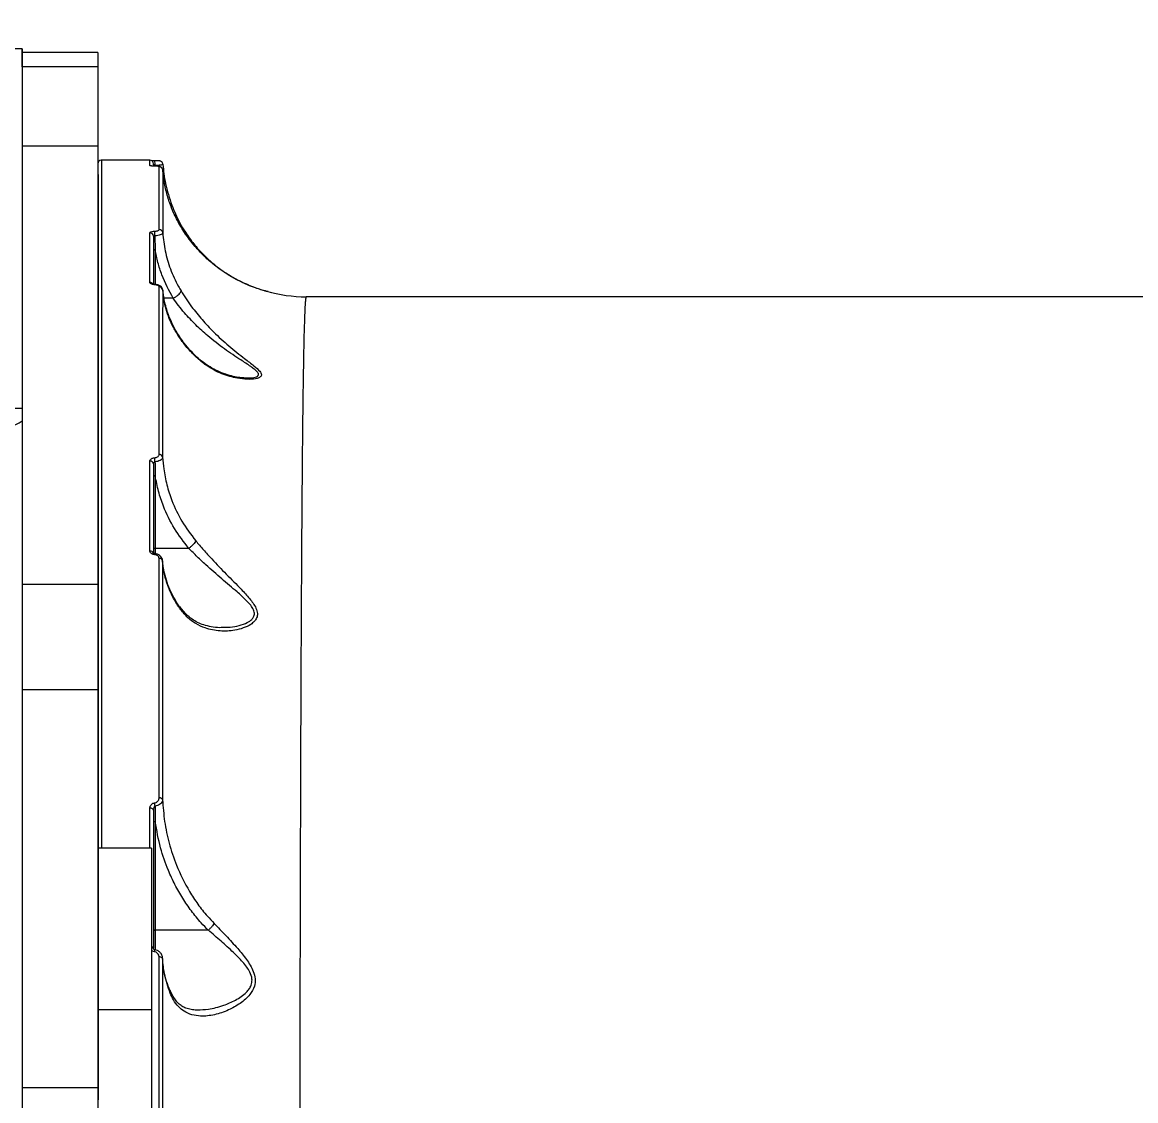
# Model space of a CAD drawing. Header units: millimetres. Extents: x -4688 to 6829, y -6350 to 4771.
# Drawn here: x 931.6 to 1241.4, y 446.1 to 746.3 of the extents above; entities that cross this region are included whole.
import ezdxf

# ---------------------------------------------------------------- set-up
doc = ezdxf.new("R2010")
doc.units = ezdxf.units.MM
for name, color, linetype in [('DIKOM_ОБЪЕКТ', 7, 'Continuous'), ('DIKOM_РАЗМЕР_ЗОНА', 7, 'Continuous'), ('DIKOM_РАЗМЕР_ОБЪЕКТА', 7, 'Continuous')]:
    doc.layers.add(name, color=color, linetype=linetype)
doc.styles.add('style1', font='arial.ttf', dxfattribs={"width": 0.8})
doc.dimstyles.new('1-50', dxfattribs={"dimtxt": 300, "dimasz": 200, "dimexe": 100, "dimexo": 0, "dimgap": 100, "dimtad": 1, "dimtxsty": 'style1', "dimcen": 200, "dimclrd": 7, "dimclre": 7, "dimclrt": 7, "dimadec": 1, "dimazin": 2, "dimtfac": 1, "dimtmove": 0, "dimatfit": 2, "dimfxl": 0, "dimlwd": 25, "dimlwe": 18, "dimarcsym": 0})

# ---------------------------------------------------------------- blocks, each defined once
blk = doc.blocks.new('*D9')
at = {"layer": 'Defpoints', "color": 0, "transparency": 16777216}
for p in [(2285.35, 2926.08), (233.68, -3329.73), (5655.58, -3329.73)]:
    blk.add_point(p, dxfattribs=at)
at = {"layer": 'DIKOM_РАЗМЕР_ОБЪЕКТА', "color": 7, "lineweight": 18, "transparency": 16777216}
for p, q in [((2285.35, 2926.08), (5755.58, 2926.08)), ((233.68, -3329.73), (5755.58, -3329.73))]:
    blk.add_line(p, q, dxfattribs=at)
at = {"layer": 'DIKOM_РАЗМЕР_ОБЪЕКТА', "color": 7, "lineweight": 25, "transparency": 16777216}
blk.add_line((5655.58, 2726.08), (5655.58, -3129.73), dxfattribs=at)
at = {"layer": 'DIKOM_РАЗМЕР_ОБЪЕКТА', "color": 7, "transparency": 16777216}
for points in [[(5622.24, 2726.08), (5688.91, 2726.08), (5655.58, 2926.08)], [(5622.24, -3129.73), (5688.91, -3129.73), (5655.58, -3329.73)]]:
    blk.add_solid(points, dxfattribs=at)
at = {"layer": 'DIKOM_РАЗМЕР_ОБЪЕКТА', "color": 7, "transparency": 16777216, "insert": (5402.4, -130.27), "char_height": 300, "attachment_point": 5, "rotation": 90, "style": 'style1'}
blk.add_mtext('6250', dxfattribs=at)
blk = doc.blocks.new('*D10')
at = {"layer": 'Defpoints', "color": 0, "transparency": 16777216}
for p in [(2960.09, 4770.95), (741.18, -5330.34), (6729.08, -5330.34)]:
    blk.add_point(p, dxfattribs=at)
at = {"layer": 'DIKOM_РАЗМЕР_ЗОНА', "color": 7, "lineweight": 18, "transparency": 16777216}
for p, q in [((2960.09, 4770.95), (6829.08, 4770.95)), ((741.18, -5330.34), (6829.08, -5330.34))]:
    blk.add_line(p, q, dxfattribs=at)
at = {"layer": 'DIKOM_РАЗМЕР_ЗОНА', "color": 7, "lineweight": 25, "transparency": 16777216}
blk.add_line((6729.08, 4570.95), (6729.08, -5130.34), dxfattribs=at)
at = {"layer": 'DIKOM_РАЗМЕР_ЗОНА', "color": 7, "transparency": 16777216}
for points in [[(6695.74, 4570.95), (6762.41, 4570.95), (6729.08, 4770.95)], [(6695.74, -5130.34), (6762.41, -5130.34), (6729.08, -5330.34)]]:
    blk.add_solid(points, dxfattribs=at)
at = {"layer": 'DIKOM_РАЗМЕР_ЗОНА', "color": 7, "transparency": 16777216, "insert": (6475.9, -93.77), "char_height": 300, "attachment_point": 5, "rotation": 90, "style": 'style1'}
blk.add_mtext('10100', dxfattribs=at)
blk = doc.blocks.new('*D11')
at = {"layer": 'Defpoints', "color": 0, "transparency": 16777216}
for p in [(3703.08, 2652.76), (-3188.42, -47.63), (-3188.42, -4921.77)]:
    blk.add_point(p, dxfattribs=at)
at = {"layer": 'DIKOM_РАЗМЕР_ОБЪЕКТА', "color": 7, "lineweight": 18, "transparency": 16777216}
for p, q in [((3703.08, 2652.76), (3703.08, -5021.77)), ((-3188.42, -47.63), (-3188.42, -5021.77))]:
    blk.add_line(p, q, dxfattribs=at)
at = {"layer": 'DIKOM_РАЗМЕР_ОБЪЕКТА', "color": 7, "lineweight": 25, "transparency": 16777216}
blk.add_line((3503.08, -4921.77), (-2988.42, -4921.77), dxfattribs=at)
at = {"layer": 'DIKOM_РАЗМЕР_ОБЪЕКТА', "color": 7, "transparency": 16777216}
for points in [[(-2988.42, -4888.44), (-2988.42, -4955.11), (-3188.42, -4921.77)], [(3503.08, -4888.44), (3503.08, -4955.11), (3703.08, -4921.77)]]:
    blk.add_solid(points, dxfattribs=at)
at = {"layer": 'DIKOM_РАЗМЕР_ОБЪЕКТА', "color": 7, "transparency": 16777216, "insert": (4.08, -4668.6), "char_height": 300, "attachment_point": 5, "style": 'style1'}
blk.add_mtext('6900', dxfattribs=at)
blk = doc.blocks.new('*D12')
at = {"layer": 'Defpoints', "color": 0, "transparency": 16777216}
for p in [(4937.72, 2926.08), (-4688.42, -671.13), (4937.72, -6249.77)]:
    blk.add_point(p, dxfattribs=at)
at = {"layer": 'DIKOM_РАЗМЕР_ЗОНА', "color": 7, "lineweight": 18, "transparency": 16777216}
for p, q in [((4937.72, 2926.08), (4937.72, -6349.77)), ((-4688.42, -671.13), (-4688.42, -6349.77))]:
    blk.add_line(p, q, dxfattribs=at)
at = {"layer": 'DIKOM_РАЗМЕР_ЗОНА', "color": 7, "lineweight": 25, "transparency": 16777216}
blk.add_line((-4488.42, -6249.77), (4737.72, -6249.77), dxfattribs=at)
at = {"layer": 'DIKOM_РАЗМЕР_ЗОНА', "color": 7, "transparency": 16777216}
for points in [[(-4488.42, -6216.44), (-4488.42, -6283.11), (-4688.42, -6249.77)], [(4737.72, -6216.44), (4737.72, -6283.11), (4937.72, -6249.77)]]:
    blk.add_solid(points, dxfattribs=at)
at = {"layer": 'DIKOM_РАЗМЕР_ЗОНА', "color": 7, "transparency": 16777216, "insert": (124.65, -5996.6), "char_height": 300, "attachment_point": 5, "style": 'style1'}
blk.add_mtext('9650', dxfattribs=at)

msp = doc.modelspace()

# ---------------------------------------------------------------- linework, layer by layer
at = {"layer": 'DIKOM_ОБЪЕКТ', "color": 7, "linetype": 'Continuous', "lineweight": 15}
for p, q in [((931.578, 738.873), (861.276, 738.873)), ((931.578, 738.862), (931.578, 738.873)), ((931.578, 738.862), (931.578, 674.461)), ((931.578, 733.9), (931.578, 738.862)), ((952.578, 737.865), (931.578, 737.865)), ((952.578, 737.865), (952.578, 733.9)), ((952.578, 733.9), (931.578, 733.9)), ((931.578, 733.9), (931.578, 711.753)), ((952.578, 733.9), (952.578, 711.753)), ((952.578, 711.753), (931.578, 711.753)), ((931.578, 711.753), (931.578, 589.817)), ((952.578, 711.753), (952.578, 589.817)), ((967.08, 707.865), (953.577, 707.865)), ((953.578, 707.748), (953.578, 707.749)), ((952.678, 703.9), (952.578, 703.9)), ((952.678, 703.9), (952.678, 696.664)), ((952.678, 696.664), (952.578, 696.664)), ((952.678, 696.664), (952.678, 604.484)), ((968.506, 686.807), (968.578, 682.956)), ((968.578, 682.956), (968.578, 673.275)), ((931.578, 674.461), (931.578, 311.385)), ((973.575, 669.45), (971.061, 669.45)), ((1308.634, 669.865), (1010.593, 669.865)), ((993.967, 647.295), (994.188, 647.3)), ((923.869, 638.873), (931.578, 638.873)), ((968.578, 620.034), (968.578, 599.833)), ((952.678, 604.484), (952.578, 604.484)), ((952.678, 604.484), (952.678, 545.816)), ((968.462, 598.357), (968.459, 598.357)), ((977.909, 599.833), (968.578, 599.833)), ((968.578, 599.833), (968.578, 598.438)), ((952.578, 589.817), (931.578, 589.817)), ((931.578, 589.817), (931.578, 560.483)), ((952.578, 589.817), (952.578, 560.483)), ((986.926, 577.897), (987.072, 577.899)), ((952.578, 560.483), (931.578, 560.483)), ((931.578, 560.483), (931.578, 449.692)), ((952.578, 560.483), (952.578, 449.692)), ((952.678, 545.816), (952.578, 545.816)), ((952.678, 545.816), (952.678, 453.636)), ((967.088, 516.4), (967.088, 527.546)), ((968.578, 523.791), (968.578, 493.573)), ((967.578, 516.4), (952.678, 516.4)), ((967.578, 516.4), (967.578, 471.4)), ((983.339, 493.573), (968.578, 493.573)), ((968.578, 493.573), (968.578, 488.137)), ((967.578, 471.4), (952.678, 471.4)), ((967.578, 471.4), (967.578, 221.4)), ((952.678, 453.636), (952.578, 453.636)), ((952.678, 453.636), (952.678, 446.4)), ((952.578, 449.692), (931.578, 449.692)), ((931.578, 449.692), (931.578, 426.4)), ((952.578, 449.692), (952.578, 426.4)), ((952.678, 446.4), (952.578, 446.4))]:
    msp.add_line(p, q, dxfattribs=at)
at = {"layer": 'DIKOM_ОБЪЕКТ', "color": 7, "linetype": 'Continuous', "lineweight": 15, "flags": 128}
for points in [[(968.578, 682.956), (968.48, 682.952), (968.386, 682.942), (968.3, 682.926), (968.224, 682.904), (968.162, 682.878), (968.116, 682.847), (968.087, 682.814), (968.078, 682.78)], [(968.435, 673.298), (968.423, 673.295), (968.402, 673.269), (968.379, 673.218)], [(968.578, 620.034), (968.48, 620.03), (968.386, 620.02), (968.3, 620.004), (968.224, 619.982), (968.162, 619.956), (968.116, 619.925), (968.087, 619.892), (968.078, 619.858)], [(970.62, 529.886), (970.594, 529.994), (970.533, 530.097), (970.439, 530.192), (970.316, 530.275), (970.169, 530.343), (970.002, 530.394), (969.821, 530.426), (969.634, 530.437)], [(968.078, 526.975), (968.059, 527.086), (968.002, 527.192), (967.911, 527.291), (967.788, 527.377), (967.639, 527.448), (967.468, 527.501), (967.282, 527.534), (967.088, 527.546)], [(968.578, 523.791), (968.48, 523.788), (968.386, 523.778), (968.3, 523.762), (968.224, 523.74), (968.162, 523.713), (968.116, 523.683), (968.087, 523.65), (968.078, 523.615)], [(968.578, 493.573), (968.48, 493.569), (968.386, 493.559), (968.3, 493.543), (968.224, 493.522), (968.162, 493.496), (968.116, 493.466), (968.087, 493.433), (968.078, 493.4)], [(970.618, 485.699), (970.591, 485.787), (970.53, 485.872), (970.437, 485.949), (970.314, 486.017), (970.167, 486.073), (970, 486.114), (969.819, 486.14), (969.632, 486.15)]]:
    msp.add_lwpolyline(points, dxfattribs=at)
at = {"layer": 'DIKOM_ОБЪЕКТ', "color": 7, "linetype": 'Continuous', "lineweight": 15}
for centre, radius, start, end in [((953.578, 706.865), 1, 90.81941, 177.60027), ((967.078, 706.865), 1, 359.99958, 90.8701), ((967.078, 705.373), 1.003, 62.25656, 89.92124), ((966.149, 706.794), 2.395, 349.73318, 22.41199), ((969.677, 705.059), 0.998, 4.08458, 90.00085), ((964.313, 687.012), 4.197, 357.19862, 15.02246), ((969.674, 687.564), 0.981, 4.9618, 90.89137), ((967.101, 686.676), 0.977, 1.43787, 91.1093), ((967.089, 672.812), 1.028, 38.11236, 90.31109), ((969.683, 671.636), 0.966, 6.06695, 91.81212), ((1010.578, 709.865), 40, 253.98174, 269.99778), ((923.578, 646.873), 14, 271.19132, 304.8499), ((969.716, 625.042), 0.929, 10.09822, 94.56874), ((967.169, 623.244), 0.915, 6.95229, 95.21094), ((962.111, 623.767), 6.398, 1.45147, 11.77175), ((967.178, 598.171), 0.945, 21.00274, 95.52187), ((968.765, 598.091), 0.406, 139.03494, 178.4901), ((969.738, 596.176), 0.913, 13.16464, 96.21638), ((959.466, 527.325), 9.077, 4.92614, 10.76216), ((967.508, 488.361), 0.597, 17.34635, 83.3007), ((969.791, 487.458), 1.449, 153.16453, 174.3482)]:
    msp.add_arc(centre, radius, start, end, dxfattribs=at)
for points, knots in [([(953.578, 707.749), (953.578, 707.775), (953.578, 707.859), (953.578, 707.031), (953.578, 705.396), (953.578, 703.21), (953.578, 700.453), (953.578, 697.134), (953.578, 692.831), (953.578, 687.585), (953.578, 681.292), (953.578, 674.103), (953.578, 666.391), (953.578, 658.94), (953.578, 651.023), (953.578, 642.66), (953.578, 632.987), (953.578, 622.662), (953.578, 611.703), (953.578, 600.106), (953.578, 587.887), (953.578, 575.06), (953.578, 561.806), (953.578, 548.191), (953.578, 534.213), (953.578, 523.593), (953.578, 517.521), (953.578, 516.4)], [0, 0, 0, 0, 0.0210784, 0.0688569, 0.1116811, 0.1545833, 0.1868986, 0.2285916, 0.2704788, 0.3124389, 0.3601098, 0.4078883, 0.4507125, 0.4936147, 0.52593, 0.567623, 0.6095101, 0.6514702, 0.6938071, 0.7362193, 0.7788888, 0.821886, 0.8649621, 0.9066551, 0.9485421, 0.9905022, 1, 1, 1, 1]), ([(967.079, 706.376), (967.079, 706.431), (967.079, 706.707), (967.079, 707.335), (967.078, 707.866), (967.078, 707.795), (967.078, 707.773)], [0, 0, 0, 0, 0.0564078, 0.2820488, 0.7795319, 1, 1, 1, 1]), ([(968.409, 706.217), (968.373, 706.217), (968.193, 706.22), (967.861, 706.234), (967.469, 706.266), (967.149, 706.315), (967.104, 706.354), (967.079, 706.376)], [0, 0, 0, 0, 0.0440727, 0.2245474, 0.4337722, 0.6875081, 1, 1, 1, 1]), ([(968.369, 707.708), (968.35, 707.708), (968.165, 707.708), (967.861, 707.712), (967.658, 707.717), (967.57, 707.719)], [0, 0, 0, 0, 0.06183076, 0.59287771, 1, 1, 1, 1]), ([(968.078, 706.715), (968.078, 706.765), (968.078, 706.853), (968.078, 706.333), (968.078, 706.103)], [0, 0, 0, 0, 0.5579503, 1, 1, 1, 1]), ([(968.507, 706.367), (968.461, 706.375), (968.406, 706.385), (968.309, 706.421), (968.211, 706.477), (968.119, 706.579), (968.081, 706.674), (968.078, 706.732), (968.078, 706.748)], [0, 0, 0, 0, 0.1522482, 0.1824919, 0.3869018, 0.6239511, 0.8956515, 1, 1, 1, 1]), ([(970.672, 706.788), (970.673, 706.814), (970.673, 706.95), (970.57, 707.161), (970.404, 707.379), (970.221, 707.519), (970.053, 707.6), (969.919, 707.64), (969.823, 707.658), (969.716, 707.672), (969.541, 707.686), (969.195, 707.698), (968.744, 707.706), (968.458, 707.707), (968.364, 707.707)], [0, 0, 0, 0, 0.0225212, 0.1179768, 0.1960381, 0.2624251, 0.3183494, 0.3623515, 0.3988276, 0.4435941, 0.5497648, 0.7506988, 0.9182866, 1, 1, 1, 1]), ([(970.689, 706.735), (970.686, 706.721), (970.675, 706.671), (970.471, 706.584), (969.978, 706.486), (969.307, 706.408), (968.775, 706.381), (968.507, 706.367)], [0, 0, 0, 0, 0.0902993, 0.3322162, 0.5590657, 0.7775841, 1, 1, 1, 1]), ([(970.689, 706.735), (970.88, 704.949), (971.296, 701.07), (972.529, 697.344), (973.194, 695.333)], [0, 0, 0, 0, 0.4604881, 1, 1, 1, 1]), ([(968.332, 706.224), (968.266, 706.225), (968.066, 706.228), (967.775, 706.247), (967.544, 706.269), (967.436, 706.29), (967.444, 706.288), (967.445, 706.287)], [0, 0, 0, 0, 0.13495353, 0.41047949, 0.70942631, 0.93693528, 1, 1, 1, 1]), ([(970.669, 705.138), (970.669, 705.144), (970.682, 705.273), (970.589, 705.5), (970.422, 705.755), (970.221, 705.923), (970.023, 706.028), (969.803, 706.101), (969.522, 706.156), (969.097, 706.198), (968.639, 706.22), (968.385, 706.22), (968.313, 706.22)], [0, 0, 0, 0, 0.0058724, 0.1143486, 0.2022792, 0.2805477, 0.3545179, 0.4362119, 0.5786312, 0.7812615, 0.9386374, 1, 1, 1, 1]), ([(969.677, 706.057), (969.652, 706.081), (969.608, 706.123), (969.295, 706.172), (968.92, 706.202), (968.606, 706.214), (968.437, 706.216), (968.409, 706.217)], [0, 0, 0, 0, 0.3277202, 0.573894, 0.77963, 0.9627747, 1, 1, 1, 1]), ([(969.659, 688.544), (969.66, 690.645), (969.663, 694.851), (969.667, 699.733), (969.672, 703.646), (969.675, 705.253), (969.677, 706.057)], [0, 0, 0, 0, 0.2482522, 0.497193, 0.7482405, 1, 1, 1, 1]), ([(970.673, 705.13), (970.671, 704.339), (970.667, 702.755), (970.661, 698.889), (970.656, 694.016), (970.653, 689.773), (970.652, 687.648)], [0, 0, 0, 0, 0.2482527, 0.4971938, 0.7482409, 1, 1, 1, 1]), ([(986.313, 677.704), (985.743, 678.138), (984.218, 679.299), (981.954, 681.349), (978.77, 684.746), (976.031, 688.593), (973.821, 692.816), (972.411, 696.339), (971.381, 699.979), (970.865, 702.932), (970.714, 704.657), (970.673, 705.13)], [0, 0, 0, 0, 0.0601169, 0.1606253, 0.2618619, 0.4689752, 0.5879989, 0.7078536, 0.830228, 0.9534373, 1, 1, 1, 1]), ([(973.06, 694.89), (973.097, 694.931), (973.232, 695.086), (973.232, 695.227), (973.199, 695.319), (973.194, 695.333)], [0, 0, 0, 0, 0.2371831, 0.8839818, 1, 1, 1, 1]), ([(973.194, 695.333), (973.507, 694.543), (974.158, 692.897), (975.425, 690.354), (977.11, 687.506), (979.282, 684.508), (982.244, 681.213), (985.839, 678.078), (989.901, 675.383), (993.299, 673.668), (995.904, 672.602), (997.765, 671.943), (999.123, 671.537), (999.479, 671.436), (999.538, 671.419)], [0, 0, 0, 0, 0.0625728, 0.1303993, 0.1999611, 0.29437, 0.3917312, 0.5226731, 0.6574609, 0.7848297, 0.8497636, 0.9152488, 0.9858964, 1, 1, 1, 1]), ([(967.082, 687.653), (967.083, 687.664), (967.088, 687.728), (967.184, 687.841), (967.466, 687.97), (967.874, 688.066), (968.203, 688.089), (968.367, 688.1)], [0, 0, 0, 0, 0.05458517, 0.29135689, 0.52781698, 0.7639702, 1, 1, 1, 1]), ([(968.367, 688.1), (968.533, 688.112), (968.864, 688.135), (969.274, 688.231), (969.558, 688.359), (969.653, 688.471), (969.658, 688.533), (969.659, 688.544)], [0, 0, 0, 0, 0.236408, 0.4729314, 0.7098822, 0.9468304, 1, 1, 1, 1]), ([(967.084, 673.84), (967.084, 674.102), (967.083, 675.411), (967.083, 678.541), (967.083, 683.007), (967.083, 686.103), (967.082, 687.653)], [0, 0, 0, 0, 0.0507678, 0.2538476, 0.6266954, 1, 1, 1, 1]), ([(968.506, 686.807), (968.451, 686.805), (968.341, 686.801), (968.205, 686.779), (968.111, 686.748), (968.08, 686.72), (968.078, 686.704), (968.078, 686.701)], [0, 0, 0, 0, 0.2355405, 0.4715874, 0.7082638, 0.9453562, 1, 1, 1, 1]), ([(968.078, 686.701), (968.078, 684.625), (968.078, 680.61), (968.078, 675.762), (968.078, 673.421)], [0, 0, 0, 0, 0.5171104, 1, 1, 1, 1]), ([(970.652, 687.648), (970.65, 687.628), (970.643, 687.517), (970.484, 687.314), (970.013, 687.075), (969.331, 686.889), (968.781, 686.834), (968.506, 686.807)], [0, 0, 0, 0, 0.0531619, 0.2899989, 0.5268294, 0.7633656, 1, 1, 1, 1]), ([(970.652, 687.648), (970.832, 685.961), (971.197, 682.555), (972.704, 677.54), (974.358, 673.874), (975.512, 671.91), (975.756, 671.495)], [0, 0, 0, 0, 0.2991599, 0.6039868, 0.9163485, 1, 1, 1, 1]), ([(973.575, 669.45), (972.438, 671.584), (970.727, 674.794), (969.273, 679.398), (968.81, 681.767), (968.578, 682.956)], [0, 0, 0, 0, 0.4971338, 0.747535, 1, 1, 1, 1]), ([(999.938, 671.299), (999.95, 671.294), (999.991, 671.278), (999.241, 671.467), (998.009, 671.82), (995.633, 672.6), (992.046, 674.093), (988.595, 676.067), (986.698, 677.428), (986.313, 677.704)], [0, 0, 0, 0, 0.0416556, 0.1368234, 0.2436147, 0.3532952, 0.635712, 0.9261259, 1, 1, 1, 1]), ([(968.379, 673.218), (968.358, 673.219), (968.169, 673.232), (967.816, 673.288), (967.413, 673.431), (967.136, 673.624), (967.101, 673.768), (967.084, 673.84)], [0, 0, 0, 0, 0.0299153, 0.261791, 0.5039481, 0.7520215, 1, 1, 1, 1]), ([(968.437, 673.302), (968.376, 673.306), (968.231, 673.314), (968.044, 673.355), (967.91, 673.397), (967.856, 673.427), (967.865, 673.42), (967.868, 673.418)], [0, 0, 0, 0, 0.1951012, 0.4660074, 0.7155609, 0.929448, 1, 1, 1, 1]), ([(969.652, 672.602), (969.635, 672.674), (969.601, 672.817), (969.331, 673.008), (968.936, 673.148), (968.59, 673.203), (968.403, 673.216), (968.379, 673.218)], [0, 0, 0, 0, 0.2478617, 0.4958964, 0.7364511, 0.9670336, 1, 1, 1, 1]), ([(970.628, 671.778), (970.606, 671.928), (970.562, 672.238), (970.273, 672.628), (969.857, 672.951), (969.255, 673.186), (968.729, 673.3), (968.436, 673.298), (968.434, 673.298)], [0, 0, 0, 0, 0.1546466, 0.3175823, 0.496547, 0.7271741, 0.9989293, 1, 1, 1, 1]), ([(969.642, 625.968), (969.643, 628.06), (969.644, 634.174), (969.645, 643.7), (969.647, 654.241), (969.65, 663.991), (969.652, 669.729), (969.652, 672.602)], [0, 0, 0, 0, 0.1144547, 0.3345006, 0.5550758, 0.7772655, 1, 1, 1, 1]), ([(970.644, 671.739), (970.643, 668.908), (970.64, 663.239), (970.638, 653.564), (970.635, 643.017), (970.633, 633.442), (970.632, 627.292), (970.631, 625.205)], [0, 0, 0, 0, 0.22004644, 0.44062187, 0.66281158, 0.88554601, 1, 1, 1, 1]), ([(979.944, 653.078), (979.065, 653.968), (977.367, 655.687), (975.285, 658.474), (973.202, 661.973), (971.363, 666.393), (970.885, 669.941), (970.644, 671.739)], [0, 0, 0, 0, 0.164794, 0.3184402, 0.4735199, 0.7333093, 1, 1, 1, 1]), ([(971.795, 666.334), (971.602, 666.991), (971.138, 668.572), (970.812, 670.402), (970.763, 671.568), (970.753, 671.79)], [0, 0, 0, 0, 0.36516058, 0.87875368, 1, 1, 1, 1]), ([(973.583, 669.451), (973.581, 669.451), (973.579, 669.45), (973.576, 669.45), (973.575, 669.45)], [0, 0, 0, 0, 0.6548043, 1, 1, 1, 1]), ([(973.583, 669.451), (973.827, 669.591), (974.317, 669.869), (974.968, 670.364), (975.463, 670.848), (975.703, 671.211), (975.757, 671.408), (975.756, 671.479), (975.756, 671.495)], [0, 0, 0, 0, 0.2114821, 0.4229643, 0.6344468, 0.84593, 0.964786, 1, 1, 1, 1]), ([(994.188, 647.3), (994.682, 647.296), (995.819, 647.285), (996.974, 647.616), (997.334, 648.063), (997.321, 648.518), (996.959, 649.049), (996.109, 649.766), (994.661, 650.8), (991.897, 652.567), (987.797, 655.307), (983.554, 658.597), (979.817, 662.005), (977.124, 664.875), (975.062, 667.397), (974.059, 668.763), (973.583, 669.451), (973.583, 669.451)], [0, 0, 0, 0, 0.0495341, 0.1141043, 0.1511001, 0.1620329, 0.2069043, 0.2429171, 0.2799654, 0.3724792, 0.5140921, 0.6592608, 0.7666604, 0.8765025, 0.937799, 0.9999504, 1, 1, 1, 1]), ([(975.756, 671.495), (976.21, 670.765), (977.126, 669.292), (979.051, 666.583), (981.588, 663.434), (985.082, 659.722), (989.118, 656.053), (993.005, 652.997), (995.977, 650.735), (997.642, 649.263), (998.24, 648.196), (997.878, 647.425), (996.435, 646.933), (994.174, 646.825), (990.979, 647.183), (987.089, 648.313), (983.161, 650.313), (980.877, 652.276), (979.944, 653.078)], [0, 0, 0, 0, 0.0400994, 0.0808883, 0.149972, 0.2211627, 0.3125707, 0.4066966, 0.4681058, 0.5184496, 0.5509518, 0.5857536, 0.6308473, 0.6885498, 0.7478282, 0.8397944, 0.9345761, 1, 1, 1, 1]), ([(1010.579, 669.769), (1010.542, 669.758), (1010.465, 669.735), (1010.354, 668.761), (1010.243, 667.177), (1010.137, 664.892), (1010.036, 661.93), (1009.939, 658.283), (1009.847, 653.945), (1009.759, 648.924), (1009.68, 643.574), (1009.609, 638.045), (1009.547, 632.516), (1009.488, 626.623), (1009.432, 620.38), (1009.378, 613.734), (1009.328, 606.807), (1009.28, 599.637), (1009.235, 592.241), (1009.193, 584.506), (1009.151, 576.263), (1009.11, 567.501), (1009.071, 558.29), (1009.034, 548.836), (1009, 539.151), (1008.967, 529.155), (1008.937, 519.025), (1008.909, 508.802), (1008.883, 498.498), (1008.858, 487.954), (1008.832, 475.911), (1008.806, 462.293), (1008.78, 447.014), (1008.757, 431.389), (1008.736, 415.47), (1008.718, 399.292), (1008.703, 382.882), (1008.69, 366.257), (1008.683, 355.036), (1008.68, 349.42)], [0, 0, 0, 0, 0.0268269, 0.0565586, 0.0863422, 0.1162892, 0.1462892, 0.176501, 0.2067673, 0.2372013, 0.2676912, 0.2925914, 0.3175222, 0.3417769, 0.3660317, 0.3904006, 0.4147695, 0.4379675, 0.4611656, 0.4844636, 0.5077615, 0.5326025, 0.5574739, 0.5816709, 0.6058678, 0.6301785, 0.6544891, 0.6776315, 0.700774, 0.7240159, 0.7472578, 0.7787027, 0.8102118, 0.8417834, 0.87342, 0.9049684, 0.9365815, 0.9682579, 1, 1, 1, 1]), ([(979.8, 653.417), (979.141, 654.085), (977.763, 655.481), (975.974, 657.774), (974.361, 660.247), (973.038, 662.848), (972.179, 664.888), (971.865, 666.07), (971.795, 666.334)], [0, 0, 0, 0, 0.1729666, 0.361577, 0.5530704, 0.7471709, 0.9434117, 1, 1, 1, 1]), ([(979.752, 653.374), (979.818, 653.309), (979.901, 653.228), (979.937, 653.104), (979.944, 653.078)], [0, 0, 0, 0, 0.7889163, 1, 1, 1, 1]), ([(994.192, 647.252), (993.992, 647.249), (993.359, 647.238), (992.051, 647.357), (990.231, 647.682), (988.098, 648.287), (985.929, 649.151), (983.835, 650.267), (981.926, 651.577), (980.59, 652.631), (979.922, 653.313), (979.81, 653.428)], [0, 0, 0, 0, 0.04840132, 0.15315877, 0.28046158, 0.42006529, 0.57307972, 0.71385379, 0.84795362, 0.97442943, 1, 1, 1, 1]), ([(968.374, 625.072), (968.533, 625.095), (968.851, 625.14), (969.246, 625.323), (969.525, 625.57), (969.633, 625.799), (969.64, 625.934), (969.642, 625.968)], [0, 0, 0, 0, 0.2263604, 0.4527269, 0.6823825, 0.9207758, 1, 1, 1, 1]), ([(967.086, 624.155), (967.088, 624.19), (967.095, 624.329), (967.207, 624.565), (967.493, 624.817), (967.892, 625.004), (968.214, 625.05), (968.374, 625.072)], [0, 0, 0, 0, 0.0795875, 0.3194881, 0.5497988, 0.7748586, 1, 1, 1, 1]), ([(967.087, 599.112), (967.087, 599.559), (967.087, 601.793), (967.086, 607.226), (967.086, 615.231), (967.086, 621.179), (967.086, 624.155)], [0, 0, 0, 0, 0.0507693, 0.253855, 0.6266991, 1, 1, 1, 1]), ([(968.507, 623.929), (968.459, 623.918), (968.405, 623.905), (968.306, 623.851), (968.208, 623.767), (968.116, 623.608), (968.081, 623.463), (968.078, 623.377), (968.078, 623.355)], [0, 0, 0, 0, 0.1726699, 0.1993868, 0.4134528, 0.6505821, 0.9118258, 1, 1, 1, 1]), ([(968.078, 623.355), (968.078, 619.373), (968.078, 611.401), (968.078, 602.717), (968.078, 598.371)], [0, 0, 0, 0, 0.49945, 1, 1, 1, 1]), ([(970.631, 625.205), (970.628, 625.158), (970.613, 624.973), (970.429, 624.655), (969.958, 624.306), (969.299, 624.04), (968.771, 623.966), (968.507, 623.929)], [0, 0, 0, 0, 0.0780828, 0.3139777, 0.5432093, 0.7710826, 1, 1, 1, 1]), ([(968.507, 623.929), (968.508, 623.85), (968.521, 622.551), (968.55, 621.253), (968.578, 620.034)], [0, 0, 0, 0, 0.0607914, 1, 1, 1, 1]), ([(970.631, 625.205), (970.716, 624.114), (970.917, 621.533), (971.734, 617.494), (973.313, 612.582), (975.833, 607.236), (978.497, 603.735), (979.846, 601.963)], [0, 0, 0, 0, 0.13016728, 0.30813848, 0.48827331, 0.74085047, 1, 1, 1, 1]), ([(977.909, 599.833), (976.514, 601.641), (973.685, 605.304), (971.076, 610.777), (969.398, 615.732), (968.852, 618.595), (968.578, 620.034)], [0, 0, 0, 0, 0.300144, 0.6082191, 0.8030963, 1, 1, 1, 1]), ([(979.846, 601.963), (980.556, 601.123), (981.988, 599.43), (984.832, 596.295), (988.392, 592.596), (992.019, 588.98), (994.497, 586.318), (995.851, 584.573), (996.7, 583.16), (997.112, 581.732), (996.875, 580.461), (996.177, 579.462), (994.938, 578.47), (993.077, 577.614), (990.175, 576.881), (986.549, 576.69), (982.874, 577.394), (979.801, 578.827), (977.425, 580.577), (976.105, 582.238), (975.487, 583.016)], [0, 0, 0, 0, 0.0515649, 0.1038944, 0.1938056, 0.2863971, 0.343697, 0.372759, 0.4024673, 0.4366789, 0.4671091, 0.4964619, 0.5269704, 0.5803763, 0.634947, 0.725167, 0.8181223, 0.8802031, 0.943889, 1, 1, 1, 1]), ([(979.846, 601.963), (979.841, 601.949), (979.793, 601.812), (979.616, 601.491), (979.179, 600.948), (978.594, 600.363), (978.155, 600.014), (977.935, 599.84)], [0, 0, 0, 0, 0.0262315, 0.2630996, 0.508735, 0.7543675, 1, 1, 1, 1]), ([(968.36, 598.102), (968.327, 598.106), (968.127, 598.131), (967.777, 598.232), (967.396, 598.465), (967.137, 598.77), (967.103, 598.998), (967.087, 599.112)], [0, 0, 0, 0, 0.0479293, 0.2856334, 0.523625, 0.7617704, 1, 1, 1, 1]), ([(968.462, 598.361), (968.424, 598.365), (968.325, 598.374), (968.188, 598.42), (968.077, 598.477), (968.038, 598.517), (968.043, 598.509), (968.045, 598.506)], [0, 0, 0, 0, 0.146213, 0.3784148, 0.6280934, 0.8957163, 1, 1, 1, 1]), ([(968.578, 599.833), (968.521, 599.831), (968.409, 599.828), (968.259, 599.798), (968.145, 599.754), (968.093, 599.71), (968.079, 599.678), (968.078, 599.665), (968.078, 599.661)], [0, 0, 0, 0, 0.2146449, 0.4292897, 0.6439376, 0.8585921, 0.9552035, 1, 1, 1, 1]), ([(969.639, 597.084), (969.622, 597.199), (969.589, 597.428), (969.329, 597.736), (968.946, 597.97), (968.594, 598.072), (968.394, 598.098), (968.36, 598.102)], [0, 0, 0, 0, 0.2378088, 0.4755153, 0.7135038, 0.9515312, 1, 1, 1, 1]), ([(970.617, 596.446), (970.619, 596.462), (970.642, 596.705), (970.453, 597.165), (970.037, 597.726), (969.395, 598.128), (968.834, 598.341), (968.504, 598.342), (968.458, 598.342)], [0, 0, 0, 0, 0.01658211, 0.24082963, 0.46348398, 0.70195063, 0.9585117, 1, 1, 1, 1]), ([(977.935, 599.84), (977.931, 599.838), (977.924, 599.834), (977.915, 599.834), (977.909, 599.833)], [0, 0, 0, 0, 0.413179, 1, 1, 1, 1]), ([(987.072, 577.899), (987.864, 577.88), (989.5, 577.842), (991.935, 578.342), (994.009, 579.047), (995.337, 579.92), (996.032, 580.793), (996.273, 581.823), (995.822, 583.075), (994.922, 584.303), (993.475, 585.842), (990.855, 588.178), (987.022, 591.382), (983.265, 594.674), (980.231, 597.525), (978.689, 599.063), (977.937, 599.838), (977.935, 599.84)], [0, 0, 0, 0, 0.074097, 0.1529171, 0.2329234, 0.2854097, 0.3163279, 0.3569479, 0.4028854, 0.4435324, 0.4855979, 0.5694934, 0.70483, 0.8436212, 0.9212484, 0.9997623, 1, 1, 1, 1]), ([(969.634, 530.437), (969.634, 536.382), (969.635, 548.287), (969.636, 565.285), (969.637, 581.694), (969.638, 591.949), (969.639, 597.084)], [0, 0, 0, 0, 0.2482503, 0.4971899, 0.7482385, 1, 1, 1, 1]), ([(970.627, 596.384), (970.626, 591.333), (970.625, 581.217), (970.623, 564.937), (970.622, 547.912), (970.621, 535.901), (970.62, 529.886)], [0, 0, 0, 0, 0.24825055, 0.49719028, 0.7482387, 1, 1, 1, 1]), ([(975.487, 583.016), (975.327, 583.248), (974.507, 584.434), (973.219, 586.667), (971.9, 589.792), (970.975, 593.045), (970.743, 595.267), (970.627, 596.384)], [0, 0, 0, 0, 0.0563914, 0.288291, 0.5227681, 0.7600043, 1, 1, 1, 1]), ([(975.368, 583.591), (974.865, 584.343), (973.825, 585.897), (972.603, 588.37), (971.615, 590.962), (970.971, 593.613), (970.651, 595.47), (970.641, 596.437), (970.64, 596.507)], [0, 0, 0, 0, 0.1857298, 0.3841464, 0.5836804, 0.7839264, 0.9843755, 1, 1, 1, 1]), ([(975.487, 583.016), (975.488, 583.046), (975.489, 583.177), (975.465, 583.381), (975.358, 583.501), (975.311, 583.553)], [0, 0, 0, 0, 0.1406531, 0.6232816, 1, 1, 1, 1]), ([(987.055, 577.785), (987.043, 577.784), (986.258, 577.736), (984.744, 577.89), (982.652, 578.31), (980.793, 578.993), (979.178, 579.874), (977.668, 581.044), (976.395, 582.306), (975.695, 583.283), (975.42, 583.666)], [0, 0, 0, 0, 0.00266666, 0.17769964, 0.34758861, 0.49337621, 0.62887931, 0.77270881, 0.91073692, 1, 1, 1, 1]), ([(968.383, 529.02), (968.528, 529.051), (968.817, 529.114), (969.177, 529.359), (969.457, 529.696), (969.611, 530.073), (969.627, 530.332), (969.634, 530.437)], [0, 0, 0, 0, 0.1920553, 0.3835881, 0.5902092, 0.8340758, 1, 1, 1, 1]), ([(970.62, 529.886), (970.607, 529.757), (970.575, 529.435), (970.306, 528.966), (969.829, 528.543), (969.225, 528.234), (968.75, 528.148), (968.509, 528.104)], [0, 0, 0, 0, 0.15764348, 0.39317317, 0.59915274, 0.79672906, 1, 1, 1, 1]), ([(970.62, 529.886), (970.766, 527.864), (971.058, 523.797), (972.373, 517.695), (974.548, 511.114), (977.335, 505.449), (980.391, 500.796), (982.703, 497.839), (984.316, 496.133), (984.948, 495.464)], [0, 0, 0, 0, 0.1610251, 0.3238573, 0.4936605, 0.7083238, 0.8181272, 0.928737, 1, 1, 1, 1]), ([(967.088, 527.546), (967.095, 527.655), (967.112, 527.926), (967.274, 528.319), (967.567, 528.67), (967.938, 528.922), (968.234, 528.987), (968.383, 529.02)], [0, 0, 0, 0, 0.1655324, 0.4120459, 0.620061, 0.8097055, 1, 1, 1, 1]), ([(968.509, 528.104), (968.478, 528.091), (968.424, 528.069), (968.329, 527.98), (968.228, 527.821), (968.136, 527.554), (968.085, 527.262), (968.08, 527.059), (968.078, 526.975)], [0, 0, 0, 0, 0.0790093, 0.1356704, 0.302973, 0.5190753, 0.8023476, 1, 1, 1, 1]), ([(968.078, 526.975), (968.078, 520.739), (968.078, 508.247), (968.078, 495.114), (968.078, 488.539)], [0, 0, 0, 0, 0.4992722, 1, 1, 1, 1]), ([(968.509, 528.104), (968.51, 527.956), (968.524, 526.518), (968.552, 525.08), (968.578, 523.791)], [0, 0, 0, 0, 0.1029257, 1, 1, 1, 1]), ([(983.339, 493.573), (982.67, 494.255), (980.998, 495.962), (978.59, 498.922), (976.153, 502.473), (974.012, 506.245), (971.866, 510.901), (969.817, 516.728), (969.007, 521.347), (968.578, 523.791)], [0, 0, 0, 0, 0.0822856, 0.2056773, 0.329983, 0.4569335, 0.5847044, 0.7802327, 1, 1, 1, 1]), ([(984.948, 495.464), (986.04, 494.338), (988.248, 492.065), (991.333, 488.736), (993.606, 485.979), (995.034, 483.844), (995.963, 482.04), (996.506, 480.019), (996.255, 477.721), (995.138, 475.838), (993.673, 474.331), (991.697, 472.79), (988.792, 471.187), (985.015, 469.904), (981.574, 469.534), (978.745, 469.964), (976.678, 470.87), (974.971, 472.284), (973.672, 473.979), (973.026, 475.425), (972.728, 476.091)], [0, 0, 0, 0, 0.0753137, 0.1521196, 0.2131853, 0.2441328, 0.2756864, 0.3129828, 0.3506019, 0.4012238, 0.4376329, 0.4745841, 0.5507903, 0.6403379, 0.7326459, 0.7929996, 0.85494, 0.904775, 0.9561054, 1, 1, 1, 1]), ([(980.323, 471.449), (981.325, 471.464), (983.691, 471.5), (987.32, 472.497), (990.406, 473.804), (992.521, 475.089), (993.81, 476.131), (994.742, 477.218), (995.361, 478.341), (995.537, 479.349), (995.454, 480.558), (995.037, 481.81), (994.052, 483.367), (992.528, 485.236), (990.119, 487.64), (986.864, 490.551), (984.516, 492.573), (983.351, 493.575), (983.349, 493.576)], [0, 0, 0, 0, 0.0982732, 0.2321647, 0.3366715, 0.3900473, 0.4440706, 0.477494, 0.5118361, 0.5524213, 0.5603341, 0.6088082, 0.6507554, 0.6939476, 0.7802603, 0.8891394, 0.9998838, 1, 1, 1, 1]), ([(983.349, 493.576), (983.348, 493.575), (983.346, 493.573), (983.342, 493.573), (983.34, 493.573), (983.339, 493.573)], [0, 0, 0, 0, 0.3357098, 0.7919103, 1, 1, 1, 1]), ([(984.948, 495.464), (984.93, 495.434), (984.812, 495.225), (984.507, 494.79), (983.961, 494.15), (983.553, 493.767), (983.349, 493.576)], [0, 0, 0, 0, 0.0544763, 0.3767162, 0.6883581, 1, 1, 1, 1]), ([(968.349, 487.6), (968.188, 487.639), (967.893, 487.709), (967.676, 487.899), (967.578, 487.986)], [0, 0, 0, 0, 0.5423013, 1, 1, 1, 1]), ([(968.5, 488.115), (968.476, 488.118), (968.406, 488.129), (968.302, 488.178), (968.186, 488.264), (968.098, 488.395), (968.072, 488.491), (968.078, 488.548), (968.079, 488.552)], [0, 0, 0, 0, 0.0680869, 0.2034058, 0.3686699, 0.614186, 0.9754592, 1, 1, 1, 1]), ([(969.632, 486.15), (969.612, 486.325), (969.574, 486.674), (969.274, 487.133), (968.852, 487.47), (968.508, 487.559), (968.349, 487.6)], [0, 0, 0, 0, 0.2632567, 0.5266594, 0.7813278, 1, 1, 1, 1]), ([(970.61, 485.783), (970.611, 485.803), (970.63, 486.108), (970.434, 486.699), (969.942, 487.424), (969.252, 487.935), (968.722, 488.039), (968.492, 488.084)], [0, 0, 0, 0, 0.0181561, 0.2755942, 0.5367651, 0.7989796, 1, 1, 1, 1]), ([(969.63, 420.717), (969.63, 426.308), (969.63, 437.501), (969.63, 453.986), (969.631, 470.265), (969.631, 480.852), (969.632, 486.15)], [0, 0, 0, 0, 0.2488739, 0.4981939, 0.748869, 1, 1, 1, 1]), ([(970.618, 485.699), (970.617, 480.46), (970.617, 469.974), (970.616, 453.785), (970.616, 437.291), (970.615, 426.043), (970.615, 420.414)], [0, 0, 0, 0, 0.2488741, 0.4981941, 0.7488692, 1, 1, 1, 1]), ([(972.728, 476.091), (972.136, 477.802), (971.046, 480.954), (970.752, 484.21), (970.618, 485.699)], [0, 0, 0, 0, 0.5425528, 1, 1, 1, 1]), ([(972.683, 476.664), (972.346, 477.552), (971.653, 479.372), (971.008, 482.191), (970.66, 484.355), (970.641, 485.563), (970.638, 485.801)], [0, 0, 0, 0, 0.2971374, 0.6094911, 0.9229303, 1, 1, 1, 1]), ([(972.728, 476.091), (972.732, 476.12), (972.761, 476.309), (972.774, 476.519), (972.677, 476.649), (972.67, 476.658)], [0, 0, 0, 0, 0.1469361, 0.9421857, 1, 1, 1, 1]), ([(980.352, 471.346), (979.886, 471.358), (978.841, 471.384), (977.473, 471.731), (976.225, 472.255), (975.295, 472.923), (974.387, 473.87), (973.575, 475.098), (973.031, 476.093), (972.802, 476.718), (972.785, 476.767)], [0, 0, 0, 0, 0.1360253, 0.3048975, 0.4479196, 0.5883917, 0.7173552, 0.8550966, 0.9887659, 1, 1, 1, 1])]:
    msp.add_open_spline(points, degree=3, knots=knots, dxfattribs=at)

# ---------------------------------------------------------------- dimensions: what is measured, and where the dimension line sits
at = {"layer": 'DIKOM_РАЗМЕР_ЗОНА'}
dim = msp.add_linear_dim(base=(6729.076, -5330.338), p1=(2960.09, 4770.953), p2=(741.185, -5330.338), angle=90, text='10100', dimstyle='1-50', dxfattribs=at)
dim.commit()
dim.dimension.update_dxf_attribs({"geometry": '*D10', "text_midpoint": (6729.076, -93.775), "dimtype": 160})
dim = msp.add_linear_dim(base=(4937.725, -6249.775), p1=(-4688.422, -671.127), p2=(4937.725, 2926.075), text='9650', dimstyle='1-50', dxfattribs=at)
dim.commit()
dim.dimension.update_dxf_attribs({"geometry": '*D12', "text_midpoint": (124.651, -6249.775), "dimtype": 160})
at = {"layer": 'DIKOM_РАЗМЕР_ОБЪЕКТА'}
dim = msp.add_linear_dim(base=(5655.576, -3329.729), p1=(2285.35, 2926.075), p2=(233.685, -3329.729), angle=90, text='6250', dimstyle='1-50', dxfattribs=at)
dim.commit()
dim.dimension.update_dxf_attribs({"geometry": '*D9', "text_midpoint": (5655.576, -130.275), "dimtype": 160})
dim = msp.add_linear_dim(base=(-3188.422, -4921.775), p1=(3703.085, 2652.764), p2=(-3188.422, -47.627), text='6900', dimstyle='1-50', dxfattribs=at)
dim.commit()
dim.dimension.update_dxf_attribs({"geometry": '*D11', "text_midpoint": (4.076, -4921.775), "dimtype": 160})

doc.saveas('drawing.dxf')
